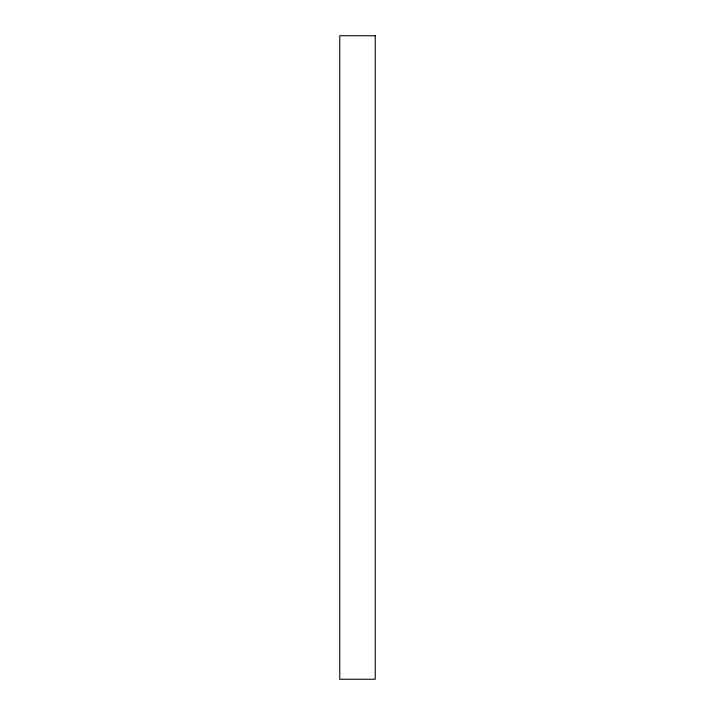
<?xml version="1.0" encoding="UTF-8"?>
<svg xmlns="http://www.w3.org/2000/svg" width="715" height="715" viewBox="0 0 715 715"><rect width="100%" height="100%" fill="white"/><g stroke="black" fill="none" stroke-linecap="round" stroke-linejoin="round"><path stroke-width="1.07" d="M375.25 35.75L339.75 35.75L339.75 679.25L375.25 679.25L375.25 35.75"/></g></svg>
